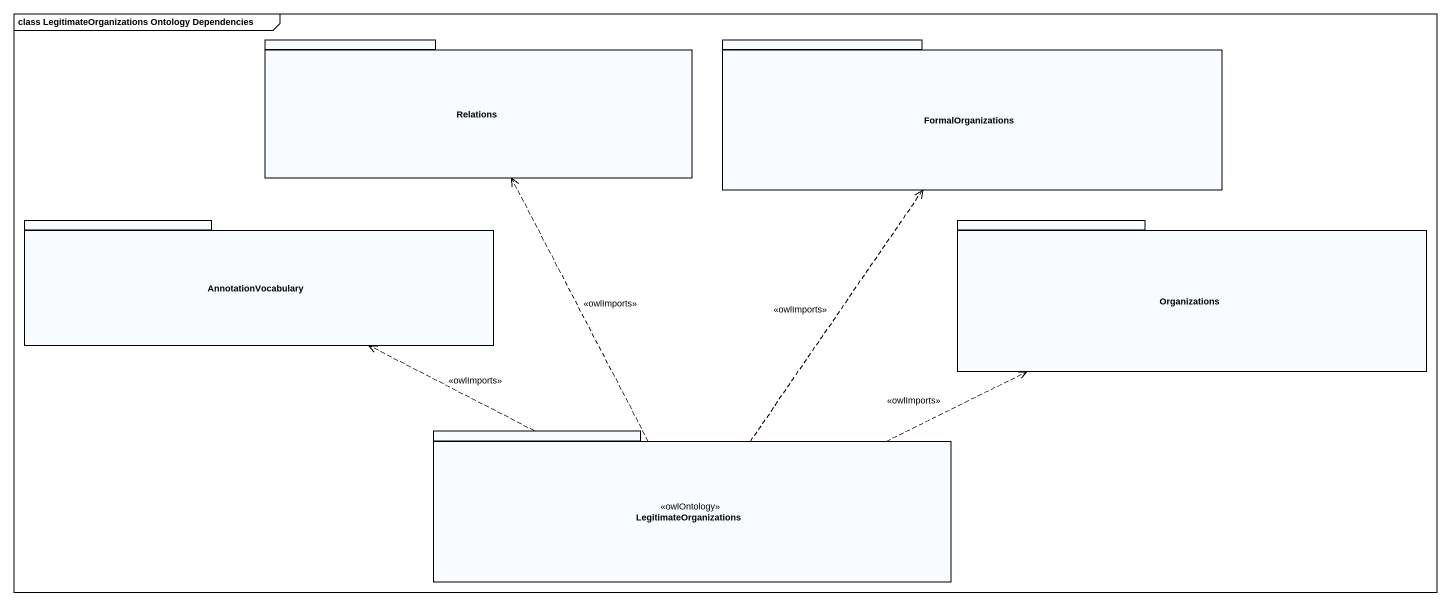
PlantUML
@startuml
mainframe class LegitimateOrganizations Ontology Dependencies
package Relations {
}
package FormalOrganizations {
}
package AnnotationVocabulary {
}
package Organizations {
}
package LegitimateOrganizations <<owlOntology>> {
}
LegitimateOrganizations .up.> Relations : <<owlImports>>
LegitimateOrganizations .up.> FormalOrganizations : <<owlImports>>
LegitimateOrganizations .left.> AnnotationVocabulary : <<owlImports>>
LegitimateOrganizations .right.> Organizations : <<owlImports>>
@enduml
